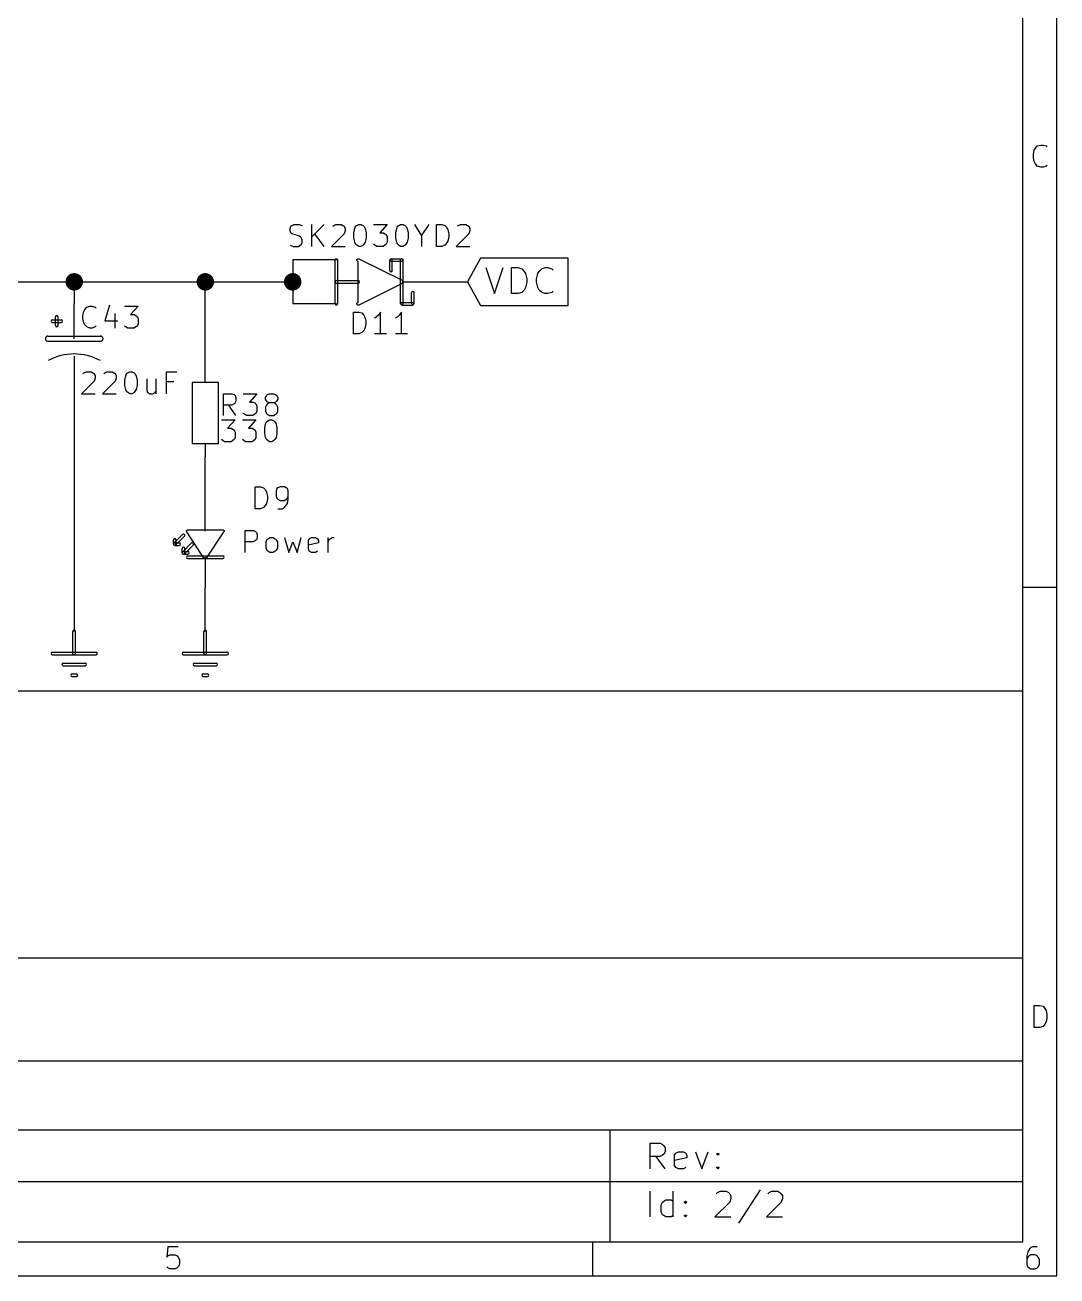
# Model space of a CAD drawing. Extents: x 10 to 287, y -200 to -10.
# Drawn here: x 227 to 287, y -200 to -127.3 of the extents above; entities that cross this region are included whole.
import ezdxf

# ---------------------------------------------------------------- set-up
doc = ezdxf.new("R2010")
doc.units = 0
doc.header["$MEASUREMENT"] = 0

msp = doc.modelspace()

# ---------------------------------------------------------------- linework, layer by layer
at = {"layer": 'Cyan 2'}
for p, q in [((242.418, -139.141), (242.468, -139.014)), ((242.418, -139.268), (242.418, -139.141)), ((242.468, -139.395), (242.418, -139.268)), ((242.468, -139.014), (242.519, -138.963)), ((242.519, -139.446), (242.468, -139.395)), ((242.519, -138.963), (242.646, -138.913)), ((242.646, -139.497), (242.519, -139.446)), ((242.646, -138.913), (242.951, -138.913)), ((242.9, -139.573), (242.646, -139.497)), ((242.951, -138.913), (243.129, -138.963)), ((243.688, -140.183), (243.688, -138.913)), ((244.399, -138.913), (243.688, -139.624)), ((244.399, -140.183), (243.865, -139.446)), ((245.567, -139.446), (244.831, -140.183)), ((244.907, -139.014), (244.958, -138.963)), ((244.958, -138.963), (245.085, -138.913)), ((245.085, -138.913), (245.389, -138.913)), ((245.389, -138.913), (245.491, -138.963)), ((245.491, -138.963), (245.567, -139.014)), ((245.567, -139.014), (245.618, -139.141)), ((245.618, -139.268), (245.567, -139.446)), ((245.618, -139.141), (245.618, -139.268)), ((246.126, -139.395), (246.177, -139.141)), ((246.126, -139.7), (246.126, -139.395)), ((246.177, -139.141), (246.228, -139.014)), ((246.228, -139.014), (246.304, -138.963)), ((246.304, -138.963), (246.405, -138.913)), ((246.405, -138.913), (246.532, -138.913)), ((246.532, -138.913), (246.659, -138.963)), ((246.659, -138.963), (246.71, -139.014)), ((246.71, -139.014), (246.786, -139.141)), ((246.786, -139.141), (246.837, -139.395)), ((246.837, -139.395), (246.837, -139.7)), ((247.269, -138.913), (248.056, -138.913)), ((248.056, -138.913), (247.625, -139.395)), ((247.625, -139.395), (247.828, -139.395)), ((247.828, -139.395), (247.929, -139.446)), ((247.929, -139.446), (248.006, -139.497)), ((248.006, -139.497), (248.056, -139.624)), ((248.564, -139.395), (248.615, -139.141)), ((248.564, -139.7), (248.564, -139.395)), ((248.615, -139.141), (248.666, -139.014)), ((248.666, -139.014), (248.742, -138.963)), ((248.742, -138.963), (248.844, -138.913)), ((248.844, -138.913), (248.971, -138.913)), ((248.971, -138.913), (249.098, -138.963)), ((249.098, -138.963), (249.149, -139.014)), ((249.149, -139.014), (249.225, -139.141)), ((249.225, -139.141), (249.276, -139.395)), ((249.276, -139.395), (249.276, -139.7)), ((249.657, -138.913), (250.063, -139.573)), ((250.063, -139.573), (250.495, -138.913)), ((250.927, -140.183), (250.927, -138.913)), ((250.927, -138.913), (251.231, -138.913)), ((251.231, -138.913), (251.409, -138.963)), ((251.409, -138.963), (251.536, -139.09)), ((251.536, -139.09), (251.587, -139.217)), ((251.587, -139.217), (251.638, -139.446)), ((251.638, -139.446), (251.638, -139.624)), ((252.806, -139.446), (252.07, -140.183)), ((252.146, -139.014), (252.197, -138.963)), ((252.197, -138.963), (252.324, -138.913)), ((252.324, -138.913), (252.628, -138.913)), ((252.628, -138.913), (252.73, -138.963)), ((252.73, -138.963), (252.806, -139.014)), ((252.806, -139.014), (252.857, -139.141)), ((252.857, -139.268), (252.806, -139.446)), ((252.857, -139.141), (252.857, -139.268)), ((242.418, -140.106), (242.595, -140.183)), ((242.595, -140.183), (242.9, -140.183)), ((243.002, -139.624), (242.9, -139.573)), ((242.9, -140.183), (243.002, -140.106)), ((243.078, -139.7), (243.002, -139.624)), ((243.002, -140.106), (243.078, -140.056)), ((243.129, -139.802), (243.078, -139.7)), ((243.078, -140.056), (243.129, -139.929)), ((243.129, -139.929), (243.129, -139.802)), ((244.831, -140.183), (245.618, -140.183)), ((246.177, -139.929), (246.126, -139.7)), ((246.228, -140.056), (246.177, -139.929)), ((246.304, -140.106), (246.228, -140.056)), ((246.405, -140.183), (246.304, -140.106)), ((246.532, -140.183), (246.405, -140.183)), ((246.659, -140.106), (246.532, -140.183)), ((246.71, -140.056), (246.659, -140.106)), ((246.786, -139.929), (246.71, -140.056)), ((246.837, -139.7), (246.786, -139.929)), ((247.345, -140.106), (247.269, -140.056)), ((247.447, -140.183), (247.345, -140.106)), ((247.828, -140.183), (247.447, -140.183)), ((247.929, -140.106), (247.828, -140.183)), ((248.006, -140.056), (247.929, -140.106)), ((248.056, -139.929), (248.006, -140.056)), ((248.056, -139.624), (248.056, -139.929)), ((248.615, -139.929), (248.564, -139.7)), ((248.666, -140.056), (248.615, -139.929)), ((248.742, -140.106), (248.666, -140.056)), ((248.844, -140.183), (248.742, -140.106)), ((248.971, -140.183), (248.844, -140.183)), ((249.098, -140.106), (248.971, -140.183)), ((249.149, -140.056), (249.098, -140.106)), ((249.225, -139.929), (249.149, -140.056)), ((249.276, -139.7), (249.225, -139.929)), ((250.063, -139.573), (250.063, -140.183)), ((251.231, -140.183), (250.927, -140.183)), ((251.409, -140.106), (251.231, -140.183)), ((251.536, -139.979), (251.409, -140.106)), ((251.587, -139.878), (251.536, -139.979)), ((251.638, -139.624), (251.587, -139.878)), ((252.07, -140.183), (252.857, -140.183)), ((230.429, -143.967), (230.48, -143.84)), ((230.48, -143.84), (230.607, -143.713)), ((230.607, -143.713), (230.784, -143.662)), ((230.784, -143.662), (230.911, -143.662)), ((230.911, -143.662), (231.089, -143.713)), ((231.089, -143.713), (231.14, -143.764)), ((231.927, -143.586), (231.648, -144.501)), ((232.791, -143.662), (233.578, -143.662)), ((233.578, -143.662), (233.147, -144.145)), ((230.378, -144.196), (230.429, -143.967)), ((230.378, -144.374), (230.378, -144.196)), ((230.429, -144.628), (230.378, -144.374)), ((230.48, -144.729), (230.429, -144.628)), ((231.648, -144.501), (232.41, -144.501)), ((232.232, -144.069), (232.232, -144.932)), ((233.147, -144.145), (233.35, -144.145)), ((233.35, -144.145), (233.451, -144.196)), ((233.451, -144.196), (233.528, -144.247)), ((233.528, -144.247), (233.578, -144.374)), ((233.578, -144.374), (233.578, -144.678)), ((246.101, -145.263), (246.101, -143.993)), ((246.101, -143.993), (246.405, -143.993)), ((246.405, -143.993), (246.583, -144.043)), ((246.583, -144.043), (246.71, -144.17)), ((246.71, -144.17), (246.761, -144.297)), ((246.761, -144.297), (246.812, -144.526)), ((246.812, -144.526), (246.812, -144.704)), ((247.421, -144.297), (247.32, -144.348)), ((247.548, -144.17), (247.421, -144.297)), ((247.675, -143.993), (247.548, -144.17)), ((247.675, -145.263), (247.675, -143.993)), ((248.641, -144.297), (248.539, -144.348)), ((248.768, -144.17), (248.641, -144.297)), ((248.895, -143.993), (248.768, -144.17)), ((248.895, -145.263), (248.895, -143.993)), ((230.607, -144.856), (230.48, -144.729)), ((230.784, -144.932), (230.607, -144.856)), ((230.911, -144.932), (230.784, -144.932)), ((231.089, -144.856), (230.911, -144.932)), ((231.14, -144.805), (231.089, -144.856)), ((232.867, -144.856), (232.791, -144.805)), ((232.969, -144.932), (232.867, -144.856)), ((233.35, -144.932), (232.969, -144.932)), ((233.451, -144.856), (233.35, -144.932)), ((233.528, -144.805), (233.451, -144.856)), ((233.578, -144.678), (233.528, -144.805)), ((246.405, -145.263), (246.101, -145.263)), ((246.583, -145.186), (246.405, -145.263)), ((246.71, -145.059), (246.583, -145.186)), ((246.761, -144.958), (246.71, -145.059)), ((246.812, -144.704), (246.761, -144.958)), ((248.031, -145.263), (247.32, -145.263)), ((249.25, -145.263), (248.539, -145.263)), ((230.378, -147.574), (230.429, -147.523)), ((230.429, -147.523), (230.556, -147.472)), ((230.556, -147.472), (230.861, -147.472)), ((230.861, -147.472), (230.962, -147.523)), ((230.962, -147.523), (231.038, -147.574)), ((231.597, -147.574), (231.648, -147.523)), ((231.648, -147.523), (231.775, -147.472)), ((231.775, -147.472), (232.08, -147.472)), ((232.08, -147.472), (232.181, -147.523)), ((232.181, -147.523), (232.258, -147.574)), ((232.918, -147.574), (232.994, -147.523)), ((232.994, -147.523), (233.096, -147.472)), ((233.096, -147.472), (233.223, -147.472)), ((233.223, -147.472), (233.35, -147.523)), ((233.35, -147.523), (233.401, -147.574)), ((235.229, -148.742), (235.229, -147.472)), ((235.229, -147.472), (235.839, -147.472)), ((231.038, -148.006), (230.302, -148.742)), ((231.038, -147.574), (231.089, -147.701)), ((231.089, -147.828), (231.038, -148.006)), ((231.089, -147.701), (231.089, -147.828)), ((232.258, -148.006), (231.521, -148.742)), ((232.258, -147.574), (232.308, -147.701)), ((232.308, -147.828), (232.258, -148.006)), ((232.308, -147.701), (232.308, -147.828)), ((232.816, -147.955), (232.867, -147.701)), ((232.816, -148.26), (232.816, -147.955)), ((232.867, -148.488), (232.816, -148.26)), ((232.867, -147.701), (232.918, -147.574)), ((233.401, -147.574), (233.477, -147.701)), ((233.477, -147.701), (233.528, -147.955)), ((233.528, -148.26), (233.477, -148.488)), ((233.528, -147.955), (233.528, -148.26)), ((234.086, -147.879), (234.086, -148.539)), ((234.62, -147.879), (234.62, -148.742)), ((235.661, -148.057), (235.229, -148.057)), ((230.302, -148.742), (231.089, -148.742)), ((231.521, -148.742), (232.308, -148.742)), ((232.918, -148.615), (232.867, -148.488)), ((232.994, -148.666), (232.918, -148.615)), ((233.096, -148.742), (232.994, -148.666)), ((233.223, -148.742), (233.096, -148.742)), ((233.35, -148.666), (233.223, -148.742)), ((233.401, -148.615), (233.35, -148.666)), ((233.477, -148.488), (233.401, -148.615)), ((234.086, -148.539), (234.137, -148.666)), ((234.137, -148.666), (234.264, -148.742)), ((234.264, -148.742), (234.442, -148.742)), ((234.442, -148.742), (234.569, -148.666)), ((234.569, -148.666), (234.62, -148.615)), ((238.557, -150.012), (238.557, -148.742)), ((238.557, -148.742), (239.039, -148.742)), ((239.039, -148.742), (239.166, -148.793)), ((239.166, -148.793), (239.217, -148.844)), ((239.217, -148.844), (239.268, -148.971)), ((239.268, -148.971), (239.268, -149.149)), ((239.7, -148.742), (240.487, -148.742)), ((240.487, -148.742), (240.055, -149.225)), ((240.995, -148.971), (241.046, -148.844)), ((240.995, -149.047), (240.995, -148.971)), ((241.046, -148.844), (241.097, -148.793)), ((241.097, -148.793), (241.224, -148.742)), ((241.224, -148.742), (241.478, -148.742)), ((241.478, -148.742), (241.579, -148.793)), ((241.579, -148.793), (241.656, -148.844)), ((241.656, -148.844), (241.706, -148.971)), ((241.706, -148.971), (241.706, -149.047)), ((239.039, -149.403), (238.557, -149.403)), ((239.268, -150.012), (238.862, -149.403)), ((239.166, -149.327), (239.039, -149.403)), ((239.217, -149.276), (239.166, -149.327)), ((239.268, -149.149), (239.217, -149.276)), ((240.055, -149.225), (240.259, -149.225)), ((240.259, -149.225), (240.36, -149.276)), ((240.36, -149.276), (240.436, -149.327)), ((240.436, -149.327), (240.487, -149.454)), ((240.487, -149.454), (240.487, -149.758)), ((241.046, -149.149), (240.995, -149.047)), ((241.046, -149.403), (240.995, -149.53)), ((240.995, -149.53), (240.995, -149.758)), ((241.097, -149.225), (241.046, -149.149)), ((241.097, -149.327), (241.046, -149.403)), ((241.224, -149.276), (241.097, -149.225)), ((241.224, -149.276), (241.097, -149.327)), ((241.478, -149.276), (241.224, -149.276)), ((241.579, -149.225), (241.478, -149.276)), ((241.579, -149.327), (241.478, -149.276)), ((241.656, -149.149), (241.579, -149.225)), ((241.656, -149.403), (241.579, -149.327)), ((241.706, -149.047), (241.656, -149.149)), ((241.706, -149.53), (241.656, -149.403)), ((241.706, -149.758), (241.706, -149.53)), ((238.43, -150.266), (239.217, -150.266)), ((239.217, -150.266), (238.785, -150.749)), ((239.649, -150.266), (240.436, -150.266)), ((239.776, -149.936), (239.7, -149.885)), ((239.878, -150.012), (239.776, -149.936)), ((240.259, -150.012), (239.878, -150.012)), ((240.436, -150.266), (240.005, -150.749)), ((240.36, -149.936), (240.259, -150.012)), ((240.436, -149.885), (240.36, -149.936)), ((240.487, -149.758), (240.436, -149.885)), ((240.995, -149.758), (241.046, -149.885)), ((240.995, -150.495), (241.046, -150.368)), ((241.046, -149.885), (241.097, -149.936)), ((241.046, -150.368), (241.122, -150.317)), ((241.097, -149.936), (241.224, -150.012)), ((241.122, -150.317), (241.224, -150.266)), ((241.224, -150.012), (241.478, -150.012)), ((241.224, -150.266), (241.351, -150.266)), ((241.351, -150.266), (241.478, -150.317)), ((241.478, -150.012), (241.579, -149.936)), ((241.478, -150.317), (241.529, -150.368)), ((241.529, -150.368), (241.605, -150.495)), ((241.579, -149.936), (241.656, -149.885)), ((241.656, -149.885), (241.706, -149.758)), ((238.785, -150.749), (238.989, -150.749)), ((238.989, -150.749), (239.09, -150.8)), ((239.09, -150.8), (239.166, -150.851)), ((239.166, -150.851), (239.217, -150.978)), ((239.217, -150.978), (239.217, -151.282)), ((240.005, -150.749), (240.208, -150.749)), ((240.208, -150.749), (240.309, -150.8)), ((240.309, -150.8), (240.386, -150.851)), ((240.386, -150.851), (240.436, -150.978)), ((240.436, -150.978), (240.436, -151.282)), ((240.944, -150.749), (240.995, -150.495)), ((240.944, -151.054), (240.944, -150.749)), ((240.995, -151.282), (240.944, -151.054)), ((241.605, -150.495), (241.656, -150.749)), ((241.656, -151.054), (241.605, -151.282)), ((241.656, -150.749), (241.656, -151.054)), ((238.506, -151.46), (238.43, -151.409)), ((238.608, -151.536), (238.506, -151.46)), ((238.989, -151.536), (238.608, -151.536)), ((239.09, -151.46), (238.989, -151.536)), ((239.166, -151.409), (239.09, -151.46)), ((239.217, -151.282), (239.166, -151.409)), ((239.725, -151.46), (239.649, -151.409)), ((239.827, -151.536), (239.725, -151.46)), ((240.208, -151.536), (239.827, -151.536)), ((240.309, -151.46), (240.208, -151.536)), ((240.386, -151.409), (240.309, -151.46)), ((240.436, -151.282), (240.386, -151.409)), ((241.046, -151.409), (240.995, -151.282)), ((241.122, -151.46), (241.046, -151.409)), ((241.224, -151.536), (241.122, -151.46)), ((241.351, -151.536), (241.224, -151.536)), ((241.478, -151.46), (241.351, -151.536)), ((241.529, -151.409), (241.478, -151.46)), ((241.605, -151.282), (241.529, -151.409)), ((240.386, -155.423), (240.386, -154.153)), ((240.386, -154.153), (240.69, -154.153)), ((240.69, -154.153), (240.868, -154.203)), ((240.868, -154.203), (240.995, -154.33)), ((240.995, -154.33), (241.046, -154.457)), ((241.046, -154.457), (241.097, -154.686)), ((241.097, -154.686), (241.097, -154.864)), ((241.656, -154.254), (241.605, -154.381)), ((241.605, -154.381), (241.605, -154.686)), ((241.605, -154.686), (241.656, -154.813)), ((241.706, -154.203), (241.656, -154.254)), ((241.656, -154.813), (241.706, -154.864)), ((241.833, -154.153), (241.706, -154.203)), ((242.087, -154.153), (241.833, -154.153)), ((242.189, -154.203), (242.087, -154.153)), ((242.265, -154.254), (242.189, -154.203)), ((242.189, -154.864), (242.265, -154.813)), ((242.316, -154.381), (242.265, -154.254)), ((242.265, -154.813), (242.316, -154.686)), ((242.316, -154.864), (242.316, -154.381)), ((240.69, -155.423), (240.386, -155.423)), ((240.868, -155.346), (240.69, -155.423)), ((240.995, -155.219), (240.868, -155.346)), ((241.046, -155.118), (240.995, -155.219)), ((241.097, -154.864), (241.046, -155.118)), ((241.706, -154.864), (241.833, -154.94)), ((241.706, -155.423), (241.96, -155.423)), ((241.833, -154.94), (242.087, -154.94)), ((241.96, -155.423), (242.087, -155.346)), ((242.087, -154.94), (242.189, -154.864)), ((242.087, -155.346), (242.138, -155.296)), ((242.138, -155.296), (242.265, -155.118)), ((242.265, -155.118), (242.316, -154.864)), ((239.801, -157.963), (239.801, -156.693)), ((239.801, -156.693), (240.284, -156.693)), ((240.284, -156.693), (240.411, -156.743)), ((240.411, -156.743), (240.462, -156.794)), ((240.462, -156.794), (240.513, -156.921)), ((240.513, -156.921), (240.513, -157.099)), ((240.284, -157.353), (239.801, -157.353)), ((240.411, -157.277), (240.284, -157.353)), ((240.462, -157.226), (240.411, -157.277)), ((240.513, -157.099), (240.462, -157.226)), ((241.021, -157.353), (241.071, -157.226)), ((241.021, -157.709), (241.021, -157.353)), ((241.071, -157.836), (241.021, -157.709)), ((241.071, -157.226), (241.122, -157.175)), ((241.122, -157.175), (241.249, -157.099)), ((241.249, -157.099), (241.427, -157.099)), ((241.427, -157.099), (241.554, -157.175)), ((241.554, -157.175), (241.605, -157.226)), ((241.605, -157.226), (241.681, -157.353)), ((241.681, -157.709), (241.605, -157.836)), ((241.681, -157.353), (241.681, -157.709)), ((242.087, -157.099), (242.341, -157.963)), ((242.341, -157.963), (242.57, -157.353)), ((242.57, -157.353), (242.824, -157.963)), ((242.824, -157.963), (243.053, -157.099)), ((243.484, -157.277), (243.535, -157.175)), ((243.484, -157.759), (243.484, -157.277)), ((244.069, -157.404), (243.484, -157.531)), ((243.535, -157.175), (243.662, -157.099)), ((243.662, -157.099), (243.891, -157.099)), ((243.891, -157.099), (244.018, -157.175)), ((244.018, -157.175), (244.069, -157.277)), ((244.069, -157.277), (244.069, -157.404)), ((244.627, -157.963), (244.627, -157.099)), ((244.627, -157.353), (244.678, -157.226)), ((244.678, -157.226), (244.754, -157.175)), ((244.754, -157.175), (244.856, -157.099)), ((244.856, -157.099), (244.983, -157.099)), ((241.122, -157.886), (241.071, -157.836)), ((241.249, -157.963), (241.122, -157.886)), ((241.427, -157.963), (241.249, -157.963)), ((241.554, -157.886), (241.427, -157.963)), ((241.605, -157.836), (241.554, -157.886)), ((243.535, -157.886), (243.484, -157.759)), ((243.662, -157.963), (243.535, -157.886)), ((243.891, -157.963), (243.662, -157.963)), ((244.018, -157.886), (243.891, -157.963))]:
    msp.add_line(p, q, dxfattribs=at)
at = {"layer": 'Green 2'}
for p, q in [((242.57, -140.97), (242.57, -143.51)), ((207.01, -142.24), (242.57, -142.24)), ((229.87, -142.24), (229.87, -143.51)), ((237.49, -147.32), (237.49, -142.24)), ((229.87, -148.59), (229.87, -162.56)), ((237.49, -154.94), (237.49, -152.4)), ((237.49, -162.56), (237.49, -160.02))]:
    msp.add_line(p, q, dxfattribs=at)
at = {"layer": 'Green 2', "const_width": 0.508}
for points in [[(229.616, -142.24, 1), (230.124, -142.24, 1)], [(237.236, -142.24, 1), (237.744, -142.24, 1)], [(242.316, -142.24, 1), (242.824, -142.24, 1)]]:
    msp.add_lwpolyline(points, format="xyb", close=True, dxfattribs=at)
at = {"layer": 'Red 2'}
for p, q in [((286.995, -200), (286.995, -10.0076)), ((285.013, -198.018), (285.013, -11.9888)), ((285.75, -134.468), (285.852, -134.341)), ((285.852, -134.341), (286.055, -134.29)), ((286.055, -134.29), (286.182, -134.29)), ((286.182, -134.29), (286.36, -134.341)), ((286.36, -134.341), (286.41, -134.391)), ((285.623, -134.823), (285.674, -134.595)), ((285.623, -135.026), (285.623, -134.823)), ((285.674, -135.255), (285.623, -135.026)), ((285.674, -134.595), (285.75, -134.468)), ((285.75, -135.382), (285.674, -135.255)), ((285.852, -135.509), (285.75, -135.382)), ((286.055, -135.585), (285.852, -135.509)), ((286.182, -135.585), (286.055, -135.585)), ((286.36, -135.509), (286.182, -135.585)), ((286.41, -135.458), (286.36, -135.509)), ((245.11, -140.97), (242.57, -140.97)), ((245.034, -143.51), (245.034, -140.97)), ((245.186, -143.51), (245.186, -140.97)), ((246.304, -140.945), (246.355, -140.894)), ((246.304, -140.995), (246.304, -140.945)), ((246.38, -141.072), (246.304, -140.995)), ((246.355, -140.894), (246.405, -140.894)), ((246.405, -140.894), (248.971, -142.164)), ((248.209, -141.58), (248.209, -140.97)), ((248.285, -140.894), (248.895, -140.894)), ((248.361, -141.58), (248.361, -140.97)), ((248.844, -143.51), (248.844, -140.97)), ((248.996, -143.51), (248.996, -140.97)), ((253.492, -140.868), (252.73, -142.24)), ((258.572, -140.868), (253.492, -140.868)), ((258.572, -142.24), (258.572, -140.868)), ((246.38, -143.434), (246.38, -141.072)), ((248.285, -141.046), (248.895, -141.046)), ((253.797, -141.402), (254.305, -142.926)), ((254.305, -142.926), (254.813, -141.402)), ((255.295, -142.926), (255.295, -141.402)), ((255.295, -141.402), (255.676, -141.402)), ((255.676, -141.402), (255.88, -141.478)), ((255.88, -141.478), (256.032, -141.63)), ((256.032, -141.63), (256.108, -141.757)), ((256.819, -141.757), (256.896, -141.63)), ((256.896, -141.63), (257.048, -141.478)), ((257.048, -141.478), (257.251, -141.402)), ((257.251, -141.402), (257.404, -141.402)), ((257.404, -141.402), (257.632, -141.478)), ((257.632, -141.478), (257.708, -141.554)), ((245.11, -142.164), (246.38, -142.164)), ((245.11, -142.316), (246.38, -142.316)), ((248.971, -142.316), (246.405, -143.586)), ((248.92, -142.24), (252.73, -142.24)), ((248.971, -142.164), (248.971, -142.189)), ((248.971, -142.189), (248.996, -142.215)), ((248.996, -142.265), (248.971, -142.291)), ((248.971, -142.291), (248.971, -142.316)), ((248.996, -142.215), (248.996, -142.265)), ((252.73, -142.24), (253.492, -143.612)), ((256.108, -141.757), (256.184, -142.062)), ((256.184, -142.265), (256.108, -142.57)), ((256.184, -142.062), (256.184, -142.265)), ((256.743, -142.062), (256.819, -141.757)), ((256.743, -142.265), (256.743, -142.062)), ((256.819, -142.57), (256.743, -142.265)), ((258.572, -143.612), (258.572, -142.24)), ((249.479, -143.485), (249.479, -142.875)), ((249.631, -143.485), (249.631, -142.875)), ((255.676, -142.926), (255.295, -142.926)), ((255.88, -142.85), (255.676, -142.926)), ((256.032, -142.723), (255.88, -142.85)), ((256.108, -142.57), (256.032, -142.723)), ((256.896, -142.723), (256.819, -142.57)), ((257.048, -142.85), (256.896, -142.723)), ((257.251, -142.926), (257.048, -142.85)), ((257.404, -142.926), (257.251, -142.926)), ((257.632, -142.85), (257.404, -142.926)), ((257.708, -142.773), (257.632, -142.85)), ((229.87, -145.542), (229.87, -143.51)), ((245.11, -143.51), (242.57, -143.51)), ((246.304, -143.485), (246.355, -143.434)), ((246.304, -143.535), (246.304, -143.485)), ((246.355, -143.586), (246.304, -143.535)), ((246.355, -143.434), (246.38, -143.434)), ((246.405, -143.586), (246.355, -143.586)), ((248.92, -143.434), (249.53, -143.434)), ((248.92, -143.586), (249.53, -143.586)), ((253.492, -143.612), (258.572, -143.612)), ((228.6, -144.45), (229.108, -144.45)), ((228.6, -144.602), (229.108, -144.602)), ((228.778, -144.78), (228.778, -144.272)), ((228.93, -144.78), (228.93, -144.272)), ((228.346, -145.39), (231.394, -145.39)), ((228.346, -145.694), (231.394, -145.694)), ((229.87, -146.558), (229.87, -148.59)), ((237.49, -148.082), (237.49, -147.32)), ((236.728, -148.082), (236.728, -151.638)), ((238.252, -148.082), (236.728, -148.082)), ((238.252, -151.638), (238.252, -148.082)), ((236.728, -151.638), (238.252, -151.638)), ((237.49, -151.638), (237.49, -152.4)), ((237.49, -156.718), (237.49, -154.94)), ((236.169, -156.921), (235.661, -157.429)), ((236.398, -156.693), (236.449, -156.642)), ((236.398, -156.743), (236.398, -156.693)), ((236.423, -156.769), (236.398, -156.743)), ((237.414, -158.293), (236.423, -156.769)), ((236.449, -156.642), (238.531, -156.642)), ((238.531, -156.794), (237.541, -158.293)), ((238.531, -156.642), (238.582, -156.693)), ((238.582, -156.743), (238.531, -156.794)), ((238.582, -156.693), (238.582, -156.743)), ((235.636, -157.48), (235.636, -157.226)), ((235.636, -157.48), (235.636, -157.226)), ((235.712, -157.404), (235.966, -157.404)), ((235.712, -157.556), (235.966, -157.556)), ((236.271, -157.023), (235.763, -157.531)), ((235.788, -157.48), (235.788, -157.226)), ((235.788, -157.48), (235.788, -157.226)), ((236.677, -157.429), (236.169, -157.937)), ((236.779, -157.531), (236.271, -158.039)), ((236.144, -157.988), (236.144, -157.734)), ((236.144, -157.988), (236.144, -157.734)), ((236.22, -157.912), (236.474, -157.912)), ((236.22, -158.064), (236.474, -158.064)), ((236.296, -157.988), (236.296, -157.734)), ((236.296, -157.988), (236.296, -157.734)), ((236.474, -158.166), (238.506, -158.166)), ((236.474, -158.318), (238.506, -158.318)), ((237.439, -158.293), (237.414, -158.293)), ((237.465, -158.318), (237.439, -158.293)), ((237.515, -158.318), (237.465, -158.318)), ((237.49, -158.242), (237.49, -160.02)), ((237.541, -158.293), (237.515, -158.318)), ((286.995, -159.995), (285.013, -159.995)), ((229.794, -163.83), (229.794, -162.56)), ((229.946, -163.83), (229.946, -162.56)), ((237.414, -163.83), (237.414, -162.56)), ((237.566, -163.83), (237.566, -162.56)), ((228.6, -163.754), (231.14, -163.754)), ((228.6, -163.906), (231.14, -163.906)), ((236.22, -163.754), (238.76, -163.754)), ((236.22, -163.906), (238.76, -163.906)), ((229.235, -164.389), (230.505, -164.389)), ((229.235, -164.541), (230.505, -164.541)), ((236.855, -164.389), (238.125, -164.389)), ((236.855, -164.541), (238.125, -164.541)), ((229.743, -165.024), (229.997, -165.024)), ((229.743, -165.176), (229.997, -165.176)), ((237.363, -165.024), (237.617, -165.024)), ((237.363, -165.176), (237.617, -165.176)), ((285.013, -166.014), (177.013, -166.014)), ((285.013, -198.018), (285.013, -166.014)), ((177.013, -181.508), (285.013, -181.508)), ((285.674, -185.572), (285.674, -184.277)), ((285.674, -184.277), (285.979, -184.277)), ((285.979, -184.277), (286.182, -184.328)), ((286.182, -184.328), (286.283, -184.455)), ((286.283, -184.455), (286.36, -184.582)), ((286.36, -184.582), (286.41, -184.81)), ((286.36, -185.242), (286.283, -185.369)), ((286.41, -185.014), (286.36, -185.242)), ((286.41, -184.81), (286.41, -185.014)), ((285.979, -185.572), (285.674, -185.572)), ((286.182, -185.496), (285.979, -185.572)), ((286.283, -185.369), (286.182, -185.496)), ((177.013, -187.503), (285.013, -187.503)), ((177.013, -191.516), (285.013, -191.516)), ((261.01, -191.516), (261.01, -198.018)), ((263.347, -193.777), (263.347, -192.278)), ((263.347, -192.278), (263.931, -192.278)), ((263.931, -192.278), (264.058, -192.354)), ((264.058, -192.354), (264.135, -192.43)), ((264.135, -192.43), (264.211, -192.557)), ((264.211, -192.557), (264.211, -192.786)), ((263.931, -193.065), (263.347, -193.065)), ((264.211, -193.777), (263.703, -193.065)), ((264.058, -192.989), (263.931, -193.065)), ((264.135, -192.913), (264.058, -192.989)), ((264.211, -192.786), (264.135, -192.913)), ((264.77, -192.989), (264.846, -192.862)), ((264.77, -193.573), (264.77, -192.989)), ((265.481, -193.142), (264.77, -193.294)), ((264.846, -192.862), (264.998, -192.786)), ((264.998, -192.786), (265.278, -192.786)), ((265.278, -192.786), (265.43, -192.862)), ((265.43, -192.862), (265.481, -192.989)), ((265.481, -192.989), (265.481, -193.142)), ((265.989, -192.786), (266.344, -193.777)), ((266.344, -193.777), (266.725, -192.786)), ((267.208, -192.913), (267.284, -192.862)), ((267.284, -192.989), (267.208, -192.913)), ((267.284, -192.862), (267.36, -192.913)), ((267.284, -192.862), (267.284, -192.989)), ((267.36, -192.913), (267.284, -192.989)), ((264.846, -193.7), (264.77, -193.573)), ((264.998, -193.777), (264.846, -193.7)), ((265.278, -193.777), (264.998, -193.777)), ((265.43, -193.7), (265.278, -193.777)), ((267.208, -193.7), (267.284, -193.65)), ((267.284, -193.777), (267.208, -193.7)), ((267.284, -193.65), (267.36, -193.7)), ((267.284, -193.65), (267.284, -193.777)), ((267.36, -193.7), (267.284, -193.777)), ((177.013, -194.513), (285.013, -194.513)), ((263.347, -196.571), (263.347, -195.072)), ((264.693, -196.571), (264.693, -195.072)), ((267.183, -195.224), (267.259, -195.148)), ((267.259, -195.148), (267.411, -195.072)), ((267.411, -195.072), (267.767, -195.072)), ((267.767, -195.072), (267.894, -195.148)), ((267.894, -195.148), (267.97, -195.224)), ((267.97, -195.224), (268.046, -195.351)), ((268.046, -195.504), (267.97, -195.707)), ((268.046, -195.351), (268.046, -195.504)), ((269.748, -194.996), (268.478, -196.926)), ((270.18, -195.224), (270.256, -195.148)), ((270.256, -195.148), (270.408, -195.072)), ((270.408, -195.072), (270.764, -195.072)), ((270.764, -195.072), (270.891, -195.148)), ((270.891, -195.148), (270.967, -195.224)), ((270.967, -195.224), (271.043, -195.351)), ((271.043, -195.504), (270.967, -195.707)), ((271.043, -195.351), (271.043, -195.504)), ((263.982, -195.859), (264.058, -195.707)), ((263.982, -196.291), (263.982, -195.859)), ((264.058, -195.707), (264.135, -195.656)), ((264.135, -195.656), (264.262, -195.58)), ((264.262, -195.58), (264.566, -195.58)), ((264.566, -195.58), (264.693, -195.656)), ((265.328, -195.707), (265.405, -195.656)), ((265.405, -195.783), (265.328, -195.707)), ((265.405, -195.656), (265.481, -195.707)), ((265.405, -195.656), (265.405, -195.783)), ((265.481, -195.707), (265.405, -195.783)), ((267.97, -195.707), (267.106, -196.571)), ((270.967, -195.707), (270.104, -196.571)), ((264.058, -196.444), (263.982, -196.291)), ((264.135, -196.494), (264.058, -196.444)), ((264.262, -196.571), (264.135, -196.494)), ((264.566, -196.571), (264.262, -196.571)), ((264.693, -196.494), (264.566, -196.571)), ((265.328, -196.494), (265.405, -196.444)), ((265.405, -196.571), (265.328, -196.494)), ((265.405, -196.444), (265.481, -196.494)), ((265.405, -196.444), (265.405, -196.571)), ((265.481, -196.494), (265.405, -196.571)), ((267.106, -196.571), (268.046, -196.571)), ((270.104, -196.571), (271.043, -196.571)), ((11.9888, -198.018), (285.013, -198.018)), ((177.013, -198.018), (285.013, -198.018)), ((235.306, -198.298), (235.255, -198.907)), ((235.915, -198.298), (235.306, -198.298)), ((259.994, -198.018), (259.994, -200)), ((285.42, -198.399), (285.293, -198.603)), ((285.471, -198.349), (285.42, -198.399)), ((285.598, -198.298), (285.471, -198.349)), ((285.852, -198.298), (285.598, -198.298)), ((235.255, -198.907), (235.306, -198.831)), ((235.306, -198.831), (235.433, -198.78)), ((235.433, -198.78), (235.737, -198.78)), ((235.737, -198.78), (235.864, -198.831)), ((235.864, -198.831), (235.915, -198.907)), ((235.915, -198.907), (235.991, -199.034)), ((235.991, -199.034), (235.991, -199.339)), ((285.293, -198.603), (285.242, -198.831)), ((285.242, -198.831), (285.242, -199.339)), ((285.293, -198.907), (285.242, -199.034)), ((285.369, -198.831), (285.293, -198.907)), ((285.471, -198.78), (285.369, -198.831)), ((285.725, -198.78), (285.471, -198.78)), ((285.852, -198.831), (285.725, -198.78)), ((285.902, -198.907), (285.852, -198.831)), ((285.979, -199.034), (285.902, -198.907)), ((285.979, -199.339), (285.979, -199.034)), ((235.306, -199.517), (235.255, -199.466)), ((235.433, -199.593), (235.306, -199.517)), ((235.737, -199.593), (235.433, -199.593)), ((235.864, -199.517), (235.737, -199.593)), ((235.915, -199.466), (235.864, -199.517)), ((235.991, -199.339), (235.915, -199.466)), ((285.242, -199.339), (285.293, -199.466)), ((285.293, -199.466), (285.369, -199.517)), ((285.369, -199.517), (285.471, -199.593)), ((285.471, -199.593), (285.725, -199.593)), ((285.725, -199.593), (285.852, -199.517)), ((285.852, -199.517), (285.902, -199.466)), ((285.902, -199.466), (285.979, -199.339)), ((10.0076, -200), (286.995, -200))]:
    msp.add_line(p, q, dxfattribs=at)
for centre, radius, start, end in [((245.11, -140.97), 0.0762, 360, 540), ((248.285, -140.97), 0.0762, 90, 270), ((248.285, -140.97), 0.0762, 360, 540), ((248.92, -140.97), 0.0762, 360, 540), ((248.895, -140.97), 0.0762, 270, 450), ((248.285, -141.58), 0.0762, 180, 360), ((245.11, -142.24), 0.0762, 90, 270), ((246.38, -142.24), 0.0762, 270, 450), ((249.555, -142.875), 0.0762, 360, 540), ((245.11, -143.51), 0.0762, 180, 360), ((248.92, -143.51), 0.0762, 90, 270), ((248.92, -143.51), 0.0762, 180, 360), ((249.555, -143.485), 0.0762, 180, 360), ((249.53, -143.51), 0.0762, 270, 450), ((228.6, -144.526), 0.0762, 90, 270), ((228.854, -144.272), 0.0762, 360, 540), ((229.108, -144.526), 0.0762, 270, 450), ((228.854, -144.78), 0.0762, 180, 360), ((228.346, -145.542), 0.1524, 90, 270), ((231.394, -145.542), 0.1524, 270, 450), ((229.87, -149.606), 3.175, -298.6, -241.4), ((236.22, -156.972), 0.0762, 315, 495), ((235.712, -157.226), 0.0762, 360, 540), ((235.712, -157.226), 0.0762, 360, 540), ((235.712, -157.48), 0.0762, 90, 270), ((235.712, -157.48), 0.0762, 495, 675), ((235.712, -157.48), 0.0762, 180, 360), ((235.712, -157.48), 0.0762, 180, 360), ((235.966, -157.48), 0.0762, 270, 450), ((236.22, -157.734), 0.0762, 360, 540), ((236.22, -157.734), 0.0762, 360, 540), ((236.728, -157.48), 0.0762, 315, 495), ((236.22, -157.988), 0.0762, 90, 270), ((236.22, -157.988), 0.0762, 495, 675), ((236.22, -157.988), 0.0762, 180, 360), ((236.22, -157.988), 0.0762, 180, 360), ((236.474, -158.242), 0.0762, 90, 270), ((236.474, -157.988), 0.0762, 270, 450), ((238.506, -158.242), 0.0762, 270, 450), ((229.87, -162.56), 0.0762, 360, 540), ((237.49, -162.56), 0.0762, 360, 540), ((228.6, -163.83), 0.0762, 90, 270), ((229.87, -163.83), 0.0762, 180, 360), ((231.14, -163.83), 0.0762, 270, 450), ((236.22, -163.83), 0.0762, 90, 270), ((237.49, -163.83), 0.0762, 180, 360), ((238.76, -163.83), 0.0762, 270, 450), ((229.235, -164.465), 0.0762, 90, 270), ((230.505, -164.465), 0.0762, 270, 450), ((236.855, -164.465), 0.0762, 90, 270), ((238.125, -164.465), 0.0762, 270, 450), ((229.743, -165.1), 0.0762, 90, 270), ((229.997, -165.1), 0.0762, 270, 450), ((237.363, -165.1), 0.0762, 90, 270), ((237.617, -165.1), 0.0762, 270, 450)]:
    msp.add_arc(centre, radius, start, end, dxfattribs=at)

doc.saveas('drawing.dxf')
